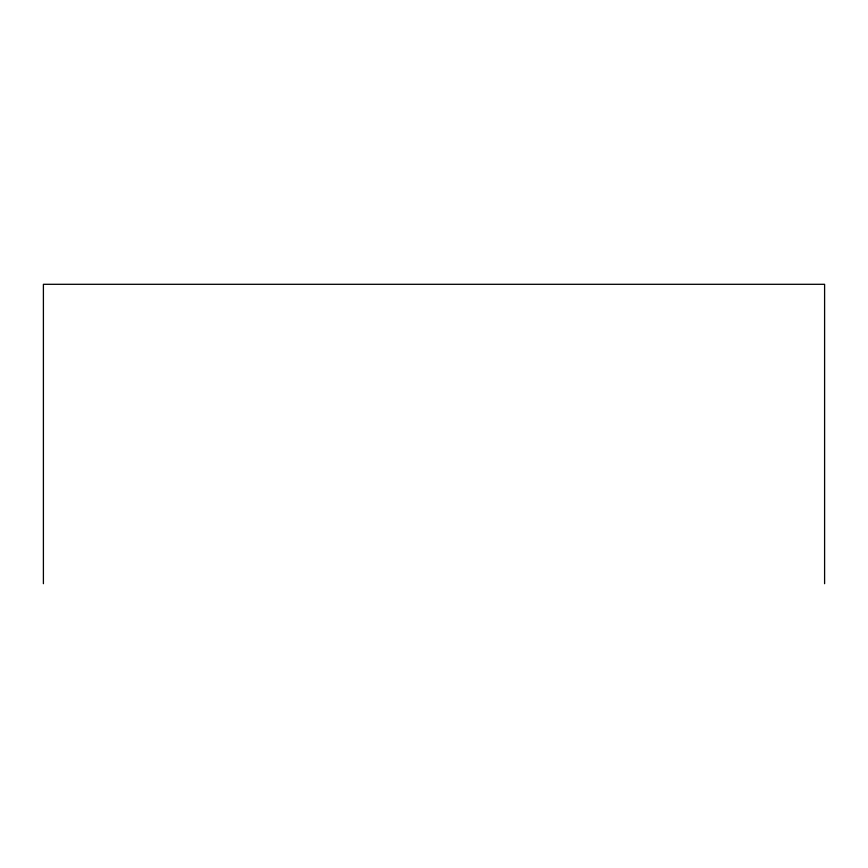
<?xml version="1.0" encoding="UTF-8"?>
<svg xmlns="http://www.w3.org/2000/svg" width="868" height="868" viewBox="0 0 868 868"><rect width="100%" height="100%" fill="white"/><g stroke="black" fill="none" stroke-linecap="round" stroke-linejoin="round"><path stroke-width="1.3" d="M824.6 583.697L824.6 284.303L43.4 284.303L43.4 583.697"/></g></svg>
